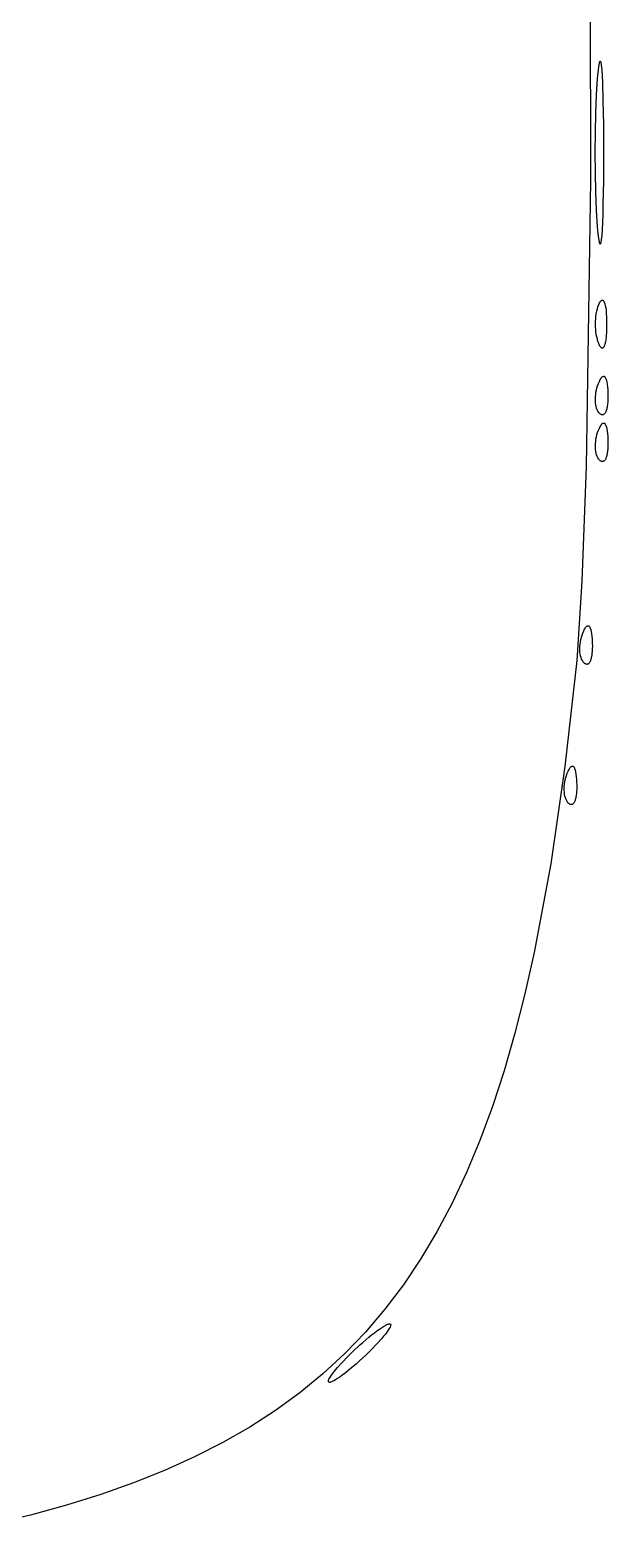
# Model space of a CAD drawing. Extents: x 70.3 to 133.4, y -81.7 to -32.
# Drawn here: x 74.418 to 74.712, y -66.376 to -65.611 of the extents above; entities that cross this region are included whole.
import ezdxf

# ---------------------------------------------------------------- set-up
doc = ezdxf.new("R2010")
doc.units = 0
doc.layers.add('BLACK', color=7, linetype='CONTINUOUS')

msp = doc.modelspace()

# ---------------------------------------------------------------- linework, layer by layer
at = {"layer": 'BLACK', "linetype": 'CONTINUOUS'}
for p, q in [((74.702538, -65.5439), (74.702924, -65.687585)), ((74.706511, -65.635733), (74.707108, -65.629698)), ((74.707108, -65.629698), (74.707392, -65.627958)), ((74.707392, -65.627958), (74.707665, -65.627044)), ((74.707665, -65.627044), (74.707797, -65.62689)), ((74.707797, -65.62689), (74.707925, -65.626936)), ((74.707925, -65.626936), (74.70817, -65.627615)), ((74.70817, -65.627615), (74.70861, -65.631256)), ((74.70861, -65.631256), (74.708974, -65.637814)), ((74.705974, -65.644076), (74.706511, -65.635733)), ((74.708974, -65.637814), (74.709249, -65.647133)), ((74.705591, -65.653348), (74.705974, -65.644076)), ((74.709249, -65.647133), (74.709423, -65.659058)), ((74.705361, -65.663237), (74.705591, -65.653348)), ((74.705284, -65.673436), (74.705361, -65.663237)), ((74.709423, -65.659058), (74.709484, -65.673436)), ((74.705361, -65.683635), (74.705284, -65.673436)), ((74.709484, -65.673436), (74.709423, -65.687814)), ((74.705591, -65.693525), (74.705361, -65.683635)), ((74.702924, -65.687585), (74.7006, -65.833277)), ((74.705974, -65.702796), (74.705591, -65.693525)), ((74.709423, -65.687814), (74.709249, -65.69974)), ((74.709249, -65.69974), (74.709123, -65.704735)), ((74.706511, -65.711139), (74.705974, -65.702796)), ((74.708974, -65.709059), (74.708803, -65.712692)), ((74.709123, -65.704735), (74.708974, -65.709059)), ((74.706814, -65.714589), (74.706511, -65.711139)), ((74.707108, -65.717174), (74.706814, -65.714589)), ((74.707392, -65.718914), (74.707108, -65.717174)), ((74.70861, -65.715616), (74.708399, -65.717811)), ((74.708803, -65.712692), (74.70861, -65.715616)), ((74.70753, -65.719473), (74.707392, -65.718914)), ((74.707665, -65.719829), (74.70753, -65.719473)), ((74.707797, -65.719982), (74.707665, -65.719829)), ((74.707861, -65.719984), (74.707797, -65.719982)), ((74.707925, -65.719937), (74.707861, -65.719984)), ((74.708049, -65.719694), (74.707925, -65.719937)), ((74.70817, -65.719258), (74.708049, -65.719694)), ((74.708399, -65.717811), (74.70817, -65.719258)), ((74.705672, -65.756748), (74.705853, -65.755462)), ((74.705853, -65.755462), (74.706085, -65.754217)), ((74.706085, -65.754217), (74.706369, -65.753022)), ((74.706369, -65.753022), (74.706704, -65.751889)), ((74.706704, -65.751889), (74.707091, -65.750827)), ((74.707091, -65.750827), (74.707499, -65.749919)), ((74.707499, -65.749919), (74.707896, -65.749239)), ((74.707896, -65.749239), (74.708089, -65.748982)), ((74.708089, -65.748982), (74.708278, -65.748781)), ((74.708278, -65.748781), (74.708464, -65.748634)), ((74.708464, -65.748634), (74.708646, -65.74854)), ((74.708646, -65.74854), (74.708823, -65.7485)), ((74.708823, -65.7485), (74.708996, -65.748512)), ((74.708996, -65.748512), (74.709163, -65.748575)), ((74.709163, -65.748575), (74.709326, -65.74869)), ((74.709326, -65.74869), (74.709483, -65.748856)), ((74.709483, -65.748856), (74.709634, -65.749071)), ((74.709634, -65.749071), (74.709919, -65.749649)), ((74.709919, -65.749649), (74.710178, -65.750418)), ((74.710178, -65.750418), (74.710409, -65.751374)), ((74.710409, -65.751374), (74.71061, -65.752512)), ((74.71061, -65.752512), (74.710779, -65.753827)), ((74.710779, -65.753827), (74.710914, -65.755313)), ((74.710914, -65.755313), (74.711013, -65.756965)), ((74.70544, -65.760749), (74.705466, -65.759402)), ((74.705466, -65.762096), (74.70544, -65.760749)), ((74.705466, -65.759402), (74.705543, -65.758065)), ((74.705543, -65.763433), (74.705466, -65.762096)), ((74.705543, -65.758065), (74.705672, -65.756748)), ((74.711013, -65.756965), (74.711074, -65.758779)), ((74.711074, -65.762719), (74.711049, -65.763646)), ((74.711074, -65.758779), (74.711095, -65.760749)), ((74.711095, -65.760749), (74.711074, -65.762719)), ((74.705672, -65.764749), (74.705543, -65.763433)), ((74.705853, -65.766035), (74.705672, -65.764749)), ((74.706085, -65.76728), (74.705853, -65.766035)), ((74.706369, -65.768475), (74.706085, -65.76728)), ((74.706704, -65.769608), (74.706369, -65.768475)), ((74.707091, -65.77067), (74.706704, -65.769608)), ((74.707297, -65.771153), (74.707091, -65.77067)), ((74.710297, -65.770624), (74.710178, -65.771079)), ((74.710409, -65.770123), (74.710297, -65.770624)), ((74.710513, -65.769577), (74.710409, -65.770123)), ((74.71061, -65.768985), (74.710513, -65.769577)), ((74.710699, -65.76835), (74.71061, -65.768985)), ((74.710779, -65.767671), (74.710699, -65.76835)), ((74.710851, -65.766949), (74.710779, -65.767671)), ((74.710914, -65.766185), (74.710851, -65.766949)), ((74.710968, -65.765379), (74.710914, -65.766185)), ((74.711013, -65.764533), (74.710968, -65.765379)), ((74.711049, -65.763646), (74.711013, -65.764533)), ((74.707499, -65.771578), (74.707297, -65.771153)), ((74.707699, -65.771947), (74.707499, -65.771578)), ((74.707896, -65.772259), (74.707699, -65.771947)), ((74.708089, -65.772515), (74.707896, -65.772259)), ((74.708278, -65.772717), (74.708089, -65.772515)), ((74.708464, -65.772864), (74.708278, -65.772717)), ((74.708556, -65.772917), (74.708464, -65.772864)), ((74.708646, -65.772957), (74.708556, -65.772917)), ((74.708735, -65.772984), (74.708646, -65.772957)), ((74.708823, -65.772998), (74.708735, -65.772984)), ((74.70891, -65.772998), (74.708823, -65.772998)), ((74.708996, -65.772986), (74.70891, -65.772998)), ((74.70908, -65.77296), (74.708996, -65.772986)), ((74.709163, -65.772922), (74.70908, -65.77296)), ((74.709245, -65.772871), (74.709163, -65.772922)), ((74.709326, -65.772807), (74.709245, -65.772871)), ((74.709483, -65.772642), (74.709326, -65.772807)), ((74.709634, -65.772427), (74.709483, -65.772642)), ((74.70978, -65.772162), (74.709634, -65.772427)), ((74.709919, -65.771849), (74.70978, -65.772162)), ((74.710052, -65.771488), (74.709919, -65.771849)), ((74.710178, -65.771079), (74.710052, -65.771488)), ((74.705906, -65.794316), (74.706187, -65.793201)), ((74.706187, -65.793201), (74.706526, -65.792097)), ((74.706526, -65.792097), (74.706926, -65.791011)), ((74.706926, -65.791011), (74.707393, -65.789919)), ((74.707393, -65.789919), (74.707844, -65.789019)), ((74.707844, -65.789019), (74.708276, -65.788309)), ((74.708276, -65.788309), (74.708486, -65.788025)), ((74.708486, -65.788025), (74.70869, -65.787788)), ((74.70869, -65.787788), (74.70889, -65.787598)), ((74.70889, -65.787598), (74.709084, -65.787455)), ((74.709084, -65.787455), (74.709273, -65.787358)), ((74.709273, -65.787358), (74.709456, -65.787307)), ((74.709456, -65.787307), (74.709634, -65.787303)), ((74.709634, -65.787303), (74.709805, -65.787345)), ((74.709805, -65.787345), (74.709971, -65.787433)), ((74.709971, -65.787433), (74.710131, -65.787566)), ((74.710131, -65.787566), (74.710284, -65.787746)), ((74.710284, -65.787746), (74.710431, -65.78797)), ((74.710431, -65.78797), (74.710571, -65.78824)), ((74.710571, -65.78824), (74.710704, -65.788556)), ((74.710704, -65.788556), (74.71095, -65.789321)), ((74.71095, -65.789321), (74.711167, -65.790265)), ((74.711167, -65.790265), (74.711354, -65.791387)), ((74.711354, -65.791387), (74.71151, -65.792686)), ((74.71151, -65.792686), (74.711632, -65.794159)), ((74.705377, -65.798726), (74.705421, -65.797647)), ((74.70539, -65.799777), (74.705377, -65.798726)), ((74.705462, -65.800791), (74.70539, -65.799777)), ((74.705421, -65.797647), (74.705524, -65.796547)), ((74.705591, -65.801762), (74.705462, -65.800791)), ((74.705524, -65.796547), (74.705686, -65.795434)), ((74.705686, -65.795434), (74.705906, -65.794316)), ((74.711586, -65.801335), (74.711517, -65.801912)), ((74.711644, -65.800731), (74.711586, -65.801335)), ((74.711632, -65.794159), (74.711721, -65.795806)), ((74.71169, -65.800101), (74.711644, -65.800731)), ((74.711726, -65.799445), (74.71169, -65.800101)), ((74.711721, -65.795806), (74.711747, -65.79658)), ((74.711749, -65.798764), (74.711726, -65.799445)), ((74.711747, -65.79658), (74.71176, -65.797331)), ((74.711761, -65.798059), (74.711749, -65.798764)), ((74.71176, -65.797331), (74.711761, -65.798059)), ((74.705777, -65.802681), (74.705591, -65.801762)), ((74.706019, -65.80354), (74.705777, -65.802681)), ((74.706319, -65.804332), (74.706019, -65.80354)), ((74.706674, -65.805048), (74.706319, -65.804332)), ((74.707085, -65.805681), (74.706674, -65.805048)), ((74.707312, -65.805965), (74.707085, -65.805681)), ((74.707552, -65.806224), (74.707312, -65.805965)), ((74.707797, -65.80645), (74.707552, -65.806224)), ((74.708038, -65.806634), (74.707797, -65.80645)), ((74.708273, -65.806776), (74.708038, -65.806634)), ((74.708503, -65.806877), (74.708273, -65.806776)), ((74.708727, -65.806938), (74.708503, -65.806877)), ((74.708837, -65.806953), (74.708727, -65.806938)), ((74.708946, -65.806959), (74.708837, -65.806953)), ((74.709053, -65.806955), (74.708946, -65.806959)), ((74.709159, -65.806941), (74.709053, -65.806955)), ((74.709262, -65.806918), (74.709159, -65.806941)), ((74.709365, -65.806886), (74.709262, -65.806918)), ((74.709564, -65.806792), (74.709365, -65.806886)), ((74.709757, -65.806662), (74.709564, -65.806792)), ((74.709943, -65.806495), (74.709757, -65.806662)), ((74.710121, -65.806293), (74.709943, -65.806495)), ((74.710292, -65.806056), (74.710121, -65.806293)), ((74.710455, -65.805785), (74.710292, -65.806056)), ((74.710609, -65.80548), (74.710455, -65.805785)), ((74.710755, -65.805142), (74.710609, -65.80548)), ((74.710892, -65.804772), (74.710755, -65.805142)), ((74.711021, -65.80437), (74.710892, -65.804772)), ((74.71114, -65.803938), (74.711021, -65.80437)), ((74.711249, -65.803475), (74.71114, -65.803938)), ((74.711349, -65.802983), (74.711249, -65.803475)), ((74.711438, -65.802461), (74.711349, -65.802983)), ((74.711517, -65.801912), (74.711438, -65.802461)), ((74.706186, -65.817014), (74.706526, -65.815909)), ((74.706526, -65.815909), (74.706926, -65.814823)), ((74.706925, -65.814823), (74.707393, -65.813732)), ((74.706926, -65.814823), (74.706925, -65.814823)), ((74.707393, -65.813732), (74.707843, -65.812832)), ((74.707843, -65.812832), (74.708276, -65.812122)), ((74.708276, -65.812122), (74.708486, -65.811838)), ((74.708486, -65.811838), (74.70869, -65.811601)), ((74.70869, -65.811601), (74.708889, -65.81141)), ((74.708889, -65.81141), (74.709084, -65.811267)), ((74.709084, -65.811267), (74.709272, -65.81117)), ((74.709272, -65.81117), (74.709456, -65.81112)), ((74.709456, -65.81112), (74.709633, -65.811115)), ((74.709633, -65.811115), (74.709805, -65.811157)), ((74.709805, -65.811157), (74.709971, -65.811245)), ((74.709971, -65.811245), (74.71013, -65.811379)), ((74.71013, -65.811379), (74.710284, -65.811558)), ((74.710284, -65.811558), (74.710431, -65.811783)), ((74.710431, -65.811783), (74.710571, -65.812053)), ((74.710571, -65.812053), (74.710704, -65.812368)), ((74.710704, -65.812368), (74.71095, -65.813134)), ((74.71095, -65.813134), (74.711167, -65.814078)), ((74.711167, -65.814078), (74.711354, -65.8152)), ((74.711354, -65.8152), (74.711509, -65.816498)), ((74.711509, -65.816498), (74.711632, -65.817971)), ((74.705377, -65.822539), (74.705421, -65.821459)), ((74.70539, -65.823589), (74.705377, -65.822539)), ((74.705462, -65.824604), (74.70539, -65.823589)), ((74.705421, -65.821459), (74.705524, -65.820359)), ((74.705524, -65.820359), (74.705686, -65.819247)), ((74.705686, -65.819247), (74.705906, -65.818129)), ((74.705906, -65.818129), (74.706186, -65.817014)), ((74.711644, -65.824543), (74.711586, -65.825147)), ((74.711632, -65.817971), (74.711721, -65.819619)), ((74.71169, -65.823913), (74.711644, -65.824543)), ((74.711725, -65.823257), (74.71169, -65.823913)), ((74.711721, -65.819619), (74.711747, -65.820392)), ((74.711749, -65.822577), (74.711725, -65.823257)), ((74.711747, -65.820392), (74.71176, -65.821144)), ((74.711761, -65.821872), (74.711749, -65.822577)), ((74.71176, -65.821144), (74.711761, -65.821872)), ((74.70559, -65.825575), (74.705462, -65.824604)), ((74.705776, -65.826493), (74.70559, -65.825575)), ((74.706019, -65.827353), (74.705776, -65.826493)), ((74.706319, -65.828144), (74.706019, -65.827353)), ((74.706674, -65.828861), (74.706319, -65.828144)), ((74.707085, -65.829494), (74.706674, -65.828861)), ((74.707312, -65.829777), (74.707085, -65.829494)), ((74.707552, -65.830037), (74.707312, -65.829777)), ((74.707797, -65.830263), (74.707552, -65.830037)), ((74.708037, -65.830446), (74.707797, -65.830263)), ((74.708273, -65.830588), (74.708037, -65.830446)), ((74.708503, -65.83069), (74.708273, -65.830588)), ((74.708727, -65.83075), (74.708503, -65.83069)), ((74.708837, -65.830766), (74.708727, -65.83075)), ((74.708946, -65.830772), (74.708837, -65.830766)), ((74.709053, -65.830768), (74.708946, -65.830772)), ((74.709158, -65.830754), (74.709053, -65.830768)), ((74.709262, -65.830731), (74.709158, -65.830754)), ((74.709365, -65.830698), (74.709262, -65.830731)), ((74.709564, -65.830605), (74.709365, -65.830698)), ((74.709757, -65.830474), (74.709564, -65.830605)), ((74.709943, -65.830308), (74.709757, -65.830474)), ((74.710121, -65.830106), (74.709943, -65.830308)), ((74.710292, -65.829869), (74.710121, -65.830106)), ((74.710454, -65.829597), (74.710292, -65.829869)), ((74.710609, -65.829292), (74.710454, -65.829597)), ((74.710755, -65.828954), (74.710609, -65.829292)), ((74.710892, -65.828584), (74.710755, -65.828954)), ((74.71102, -65.828183), (74.710892, -65.828584)), ((74.711139, -65.82775), (74.71102, -65.828183)), ((74.711249, -65.827287), (74.711139, -65.82775)), ((74.711348, -65.826795), (74.711249, -65.827287)), ((74.711438, -65.826274), (74.711348, -65.826795)), ((74.711517, -65.825724), (74.711438, -65.826274)), ((74.711586, -65.825147), (74.711517, -65.825724)), ((74.7006, -65.833277), (74.698524, -65.891574)), ((74.698524, -65.891574), (74.695893, -65.932011)), ((74.699455, -65.916919), (74.699906, -65.916019)), ((74.699906, -65.916019), (74.700339, -65.915309)), ((74.700339, -65.915309), (74.700548, -65.915025)), ((74.700548, -65.915025), (74.700753, -65.914788)), ((74.700753, -65.914788), (74.700952, -65.914598)), ((74.700952, -65.914598), (74.701146, -65.914454)), ((74.701146, -65.914454), (74.701335, -65.914358)), ((74.701335, -65.914358), (74.701519, -65.914307)), ((74.701519, -65.914307), (74.701696, -65.914303)), ((74.701696, -65.914303), (74.701868, -65.914345)), ((74.701868, -65.914345), (74.702034, -65.914433)), ((74.702034, -65.914433), (74.702193, -65.914566)), ((74.702193, -65.914566), (74.702347, -65.914745)), ((74.702347, -65.914745), (74.702493, -65.91497)), ((74.702493, -65.91497), (74.702634, -65.91524)), ((74.702634, -65.91524), (74.702767, -65.915556)), ((74.702767, -65.915556), (74.703013, -65.916321)), ((74.703013, -65.916321), (74.70323, -65.917265)), ((74.697484, -65.924646), (74.697587, -65.923547)), ((74.697587, -65.923547), (74.697748, -65.922434)), ((74.697748, -65.922434), (74.697969, -65.921316)), ((74.697969, -65.921316), (74.698249, -65.920201)), ((74.698249, -65.920201), (74.698589, -65.919096)), ((74.698589, -65.919096), (74.698989, -65.91801)), ((74.698988, -65.91801), (74.699455, -65.916919)), ((74.698989, -65.91801), (74.698988, -65.91801)), ((74.70323, -65.917265), (74.703417, -65.918387)), ((74.703417, -65.918387), (74.703572, -65.919686)), ((74.703572, -65.919686), (74.703695, -65.921159)), ((74.703695, -65.921159), (74.703784, -65.922806)), ((74.703784, -65.922806), (74.70381, -65.92358)), ((74.70381, -65.92358), (74.703823, -65.924331)), ((74.697439, -65.925726), (74.697484, -65.924646)), ((74.697453, -65.926777), (74.697439, -65.925726)), ((74.697524, -65.927791), (74.697453, -65.926777)), ((74.697653, -65.928762), (74.697524, -65.927791)), ((74.697839, -65.929681), (74.697653, -65.928762)), ((74.698082, -65.93054), (74.697839, -65.929681)), ((74.698381, -65.931332), (74.698082, -65.93054)), ((74.698737, -65.932048), (74.698381, -65.931332)), ((74.703083, -65.93137), (74.702955, -65.931772)), ((74.703202, -65.930938), (74.703083, -65.93137)), ((74.703312, -65.930475), (74.703202, -65.930938)), ((74.703411, -65.929983), (74.703312, -65.930475)), ((74.703501, -65.929461), (74.703411, -65.929983)), ((74.70358, -65.928912), (74.703501, -65.929461)), ((74.703649, -65.928335), (74.70358, -65.928912)), ((74.703706, -65.927731), (74.703649, -65.928335)), ((74.703753, -65.927101), (74.703706, -65.927731)), ((74.703788, -65.926445), (74.703753, -65.927101)), ((74.703812, -65.925764), (74.703788, -65.926445)), ((74.703823, -65.92506), (74.703812, -65.925764)), ((74.703823, -65.924331), (74.703823, -65.92506)), ((74.695893, -65.932011), (74.689852, -65.985999)), ((74.699148, -65.932681), (74.698737, -65.932048)), ((74.699375, -65.932965), (74.699148, -65.932681)), ((74.699615, -65.933224), (74.699375, -65.932965)), ((74.69986, -65.93345), (74.699615, -65.933224)), ((74.7001, -65.933634), (74.69986, -65.93345)), ((74.700335, -65.933776), (74.7001, -65.933634)), ((74.700565, -65.933877), (74.700335, -65.933776)), ((74.70079, -65.933938), (74.700565, -65.933877)), ((74.7009, -65.933953), (74.70079, -65.933938)), ((74.701009, -65.933959), (74.7009, -65.933953)), ((74.701116, -65.933955), (74.701009, -65.933959)), ((74.701221, -65.933942), (74.701116, -65.933955)), ((74.701325, -65.933918), (74.701221, -65.933942)), ((74.701427, -65.933886), (74.701325, -65.933918)), ((74.701627, -65.933792), (74.701427, -65.933886)), ((74.70182, -65.933662), (74.701627, -65.933792)), ((74.702006, -65.933495), (74.70182, -65.933662)), ((74.702184, -65.933293), (74.702006, -65.933495)), ((74.702354, -65.933056), (74.702184, -65.933293)), ((74.702517, -65.932785), (74.702354, -65.933056)), ((74.702672, -65.93248), (74.702517, -65.932785)), ((74.702818, -65.932142), (74.702672, -65.93248)), ((74.702955, -65.931772), (74.702818, -65.932142)), ((74.689852, -65.985999), (74.682693, -66.035486)), ((74.689811, -65.993871), (74.690031, -65.992754)), ((74.690031, -65.992754), (74.690311, -65.991639)), ((74.690311, -65.991639), (74.690651, -65.990534)), ((74.690651, -65.990534), (74.691051, -65.989448)), ((74.69105, -65.989448), (74.691518, -65.988357)), ((74.691051, -65.989448), (74.69105, -65.989448)), ((74.691518, -65.988357), (74.691968, -65.987457)), ((74.691968, -65.987457), (74.692401, -65.986747)), ((74.692401, -65.986747), (74.692611, -65.986463)), ((74.692611, -65.986463), (74.692815, -65.986226)), ((74.692815, -65.986226), (74.693014, -65.986035)), ((74.693014, -65.986035), (74.693209, -65.985892)), ((74.693209, -65.985892), (74.693397, -65.985795)), ((74.693397, -65.985795), (74.693581, -65.985745)), ((74.693581, -65.985745), (74.693758, -65.98574)), ((74.693758, -65.98574), (74.69393, -65.985782)), ((74.69393, -65.985782), (74.694096, -65.98587)), ((74.694096, -65.98587), (74.694255, -65.986004)), ((74.694255, -65.986004), (74.694409, -65.986183)), ((74.694409, -65.986183), (74.694556, -65.986408)), ((74.694556, -65.986408), (74.694696, -65.986678)), ((74.694696, -65.986678), (74.694829, -65.986993)), ((74.694829, -65.986993), (74.695075, -65.987758)), ((74.695075, -65.987758), (74.695292, -65.988703)), ((74.695292, -65.988703), (74.695479, -65.989825)), ((74.695479, -65.989825), (74.695634, -65.991123)), ((74.695634, -65.991123), (74.695757, -65.992596)), ((74.695757, -65.992596), (74.695846, -65.994244)), ((74.689502, -65.997163), (74.689546, -65.996084)), ((74.689515, -65.998214), (74.689502, -65.997163)), ((74.689587, -65.999229), (74.689515, -65.998214)), ((74.689546, -65.996084), (74.689649, -65.994984)), ((74.689715, -66.0002), (74.689587, -65.999229)), ((74.689649, -65.994984), (74.689811, -65.993871)), ((74.689901, -66.001118), (74.689715, -66.0002)), ((74.695642, -66.000349), (74.695563, -66.000899)), ((74.695711, -65.999772), (74.695642, -66.000349)), ((74.695769, -65.999168), (74.695711, -65.999772)), ((74.695815, -65.998538), (74.695769, -65.999168)), ((74.69585, -65.997882), (74.695815, -65.998538)), ((74.695846, -65.994244), (74.695872, -65.995017)), ((74.695874, -65.997202), (74.69585, -65.997882)), ((74.695872, -65.995017), (74.695885, -65.995768)), ((74.695886, -65.996497), (74.695874, -65.997202)), ((74.695885, -65.995768), (74.695886, -65.996497)), ((74.690144, -66.001977), (74.689901, -66.001118)), ((74.690444, -66.002769), (74.690144, -66.001977)), ((74.690799, -66.003486), (74.690444, -66.002769)), ((74.69121, -66.004119), (74.690799, -66.003486)), ((74.691437, -66.004402), (74.69121, -66.004119)), ((74.691677, -66.004662), (74.691437, -66.004402)), ((74.691922, -66.004888), (74.691677, -66.004662)), ((74.692162, -66.005071), (74.691922, -66.004888)), ((74.692398, -66.005213), (74.692162, -66.005071)), ((74.692628, -66.005315), (74.692398, -66.005213)), ((74.692852, -66.005375), (74.692628, -66.005315)), ((74.692962, -66.005391), (74.692852, -66.005375)), ((74.693071, -66.005397), (74.692962, -66.005391)), ((74.693178, -66.005393), (74.693071, -66.005397)), ((74.693283, -66.005379), (74.693178, -66.005393)), ((74.693387, -66.005356), (74.693283, -66.005379)), ((74.69349, -66.005323), (74.693387, -66.005356)), ((74.693689, -66.00523), (74.69349, -66.005323)), ((74.693882, -66.005099), (74.693689, -66.00523)), ((74.694068, -66.004933), (74.693882, -66.005099)), ((74.694246, -66.004731), (74.694068, -66.004933)), ((74.694417, -66.004493), (74.694246, -66.004731)), ((74.694579, -66.004222), (74.694417, -66.004493)), ((74.694734, -66.003917), (74.694579, -66.004222)), ((74.69488, -66.003579), (74.694734, -66.003917)), ((74.695017, -66.003209), (74.69488, -66.003579)), ((74.695145, -66.002808), (74.695017, -66.003209)), ((74.695264, -66.002375), (74.695145, -66.002808)), ((74.695374, -66.001912), (74.695264, -66.002375)), ((74.695473, -66.00142), (74.695374, -66.001912)), ((74.695563, -66.000899), (74.695473, -66.00142)), ((74.682693, -66.035486), (74.674261, -66.080686)), ((74.674261, -66.080686), (74.669519, -66.101747)), ((74.669519, -66.101747), (74.664402, -66.121816)), ((74.664402, -66.121816), (74.658891, -66.140922)), ((74.658891, -66.140922), (74.652964, -66.15909)), ((74.652964, -66.15909), (74.646605, -66.176349)), ((74.646605, -66.176349), (74.639793, -66.192724)), ((74.639793, -66.192724), (74.63251, -66.208243)), ((74.63251, -66.208243), (74.624735, -66.222933)), ((74.624735, -66.222933), (74.616451, -66.23682)), ((74.616451, -66.23682), (74.607637, -66.249931)), ((74.607637, -66.249931), (74.598275, -66.262294)), ((74.598275, -66.262294), (74.588345, -66.273934)), ((74.588345, -66.273934), (74.577828, -66.28488)), ((74.590055, -66.276574), (74.591512, -66.27539)), ((74.591512, -66.27539), (74.592899, -66.274302)), ((74.592899, -66.274302), (74.594208, -66.273317)), ((74.594208, -66.273317), (74.595431, -66.272439)), ((74.595431, -66.272439), (74.59656, -66.271674)), ((74.59656, -66.271674), (74.597586, -66.271027)), ((74.597586, -66.271027), (74.598502, -66.270504)), ((74.598502, -66.274934), (74.597586, -66.276069)), ((74.598502, -66.270504), (74.598916, -66.27029)), ((74.5993, -66.273885), (74.598502, -66.274934)), ((74.598916, -66.27029), (74.5993, -66.27011)), ((74.5993, -66.27011), (74.599652, -66.269962)), ((74.599971, -66.272932), (74.5993, -66.273885)), ((74.599652, -66.269962), (74.599971, -66.269849)), ((74.599971, -66.269849), (74.600256, -66.269771)), ((74.600506, -66.272082), (74.599971, -66.272932)), ((74.600256, -66.269771), (74.600506, -66.269729)), ((74.600506, -66.269729), (74.600721, -66.269722)), ((74.600899, -66.271347), (74.600506, -66.272082)), ((74.600721, -66.269722), (74.600899, -66.269753)), ((74.600899, -66.269753), (74.601039, -66.269821)), ((74.601141, -66.270736), (74.600899, -66.271347)), ((74.601039, -66.269821), (74.601141, -66.269927)), ((74.601141, -66.269927), (74.601202, -66.270072)), ((74.601202, -66.270479), (74.601141, -66.270736)), ((74.601202, -66.270072), (74.601223, -66.270257)), ((74.601223, -66.270257), (74.601202, -66.270479)), ((74.579184, -66.286546), (74.582159, -66.283622)), ((74.582159, -66.283622), (74.585348, -66.280655)), ((74.585348, -66.280655), (74.586965, -66.279212)), ((74.586965, -66.279212), (74.588537, -66.27785)), ((74.588537, -66.27785), (74.590055, -66.276574)), ((74.591512, -66.282701), (74.588537, -66.285626)), ((74.594208, -66.279894), (74.591512, -66.282701)), ((74.59656, -66.27728), (74.594208, -66.279894)), ((74.597586, -66.276069), (74.59656, -66.27728)), ((74.577828, -66.28488), (74.566705, -66.295158)), ((74.574136, -66.291967), (74.576488, -66.289353)), ((74.576488, -66.289353), (74.579184, -66.286546)), ((74.583731, -66.290035), (74.582159, -66.291397)), ((74.585348, -66.288592), (74.583731, -66.290035)), ((74.588537, -66.285626), (74.585348, -66.288592)), ((74.566705, -66.295158), (74.554957, -66.304795)), ((74.569473, -66.298991), (74.569494, -66.298768)), ((74.569494, -66.298768), (74.569556, -66.298512)), ((74.569556, -66.298512), (74.569797, -66.2979)), ((74.569797, -66.2979), (74.57019, -66.297165)), ((74.57019, -66.297165), (74.570726, -66.296316)), ((74.570726, -66.296316), (74.571396, -66.295362)), ((74.571396, -66.295362), (74.572194, -66.294313)), ((74.572194, -66.298743), (74.57178, -66.298957)), ((74.572194, -66.294313), (74.57311, -66.293178)), ((74.57311, -66.29822), (74.572194, -66.298743)), ((74.57311, -66.293178), (74.574136, -66.291967)), ((74.574136, -66.297573), (74.57311, -66.29822)), ((74.575265, -66.296808), (74.574136, -66.297573)), ((74.576488, -66.29593), (74.575265, -66.296808)), ((74.577797, -66.294945), (74.576488, -66.29593)), ((74.579184, -66.293858), (74.577797, -66.294945)), ((74.580641, -66.292673), (74.579184, -66.293858)), ((74.582159, -66.291397), (74.580641, -66.292673)), ((74.554957, -66.304795), (74.542564, -66.313817)), ((74.569494, -66.299175), (74.569473, -66.298991)), ((74.569556, -66.29932), (74.569494, -66.299175)), ((74.569657, -66.299427), (74.569556, -66.29932)), ((74.569797, -66.299495), (74.569657, -66.299427)), ((74.569975, -66.299525), (74.569797, -66.299495)), ((74.57019, -66.299519), (74.569975, -66.299525)), ((74.570441, -66.299476), (74.57019, -66.299519)), ((74.570726, -66.299398), (74.570441, -66.299476)), ((74.571045, -66.299285), (74.570726, -66.299398)), ((74.571396, -66.299138), (74.571045, -66.299285)), ((74.57178, -66.298957), (74.571396, -66.299138)), ((74.542564, -66.313817), (74.529508, -66.322252)), ((74.529508, -66.322252), (74.515769, -66.330127)), ((74.515769, -66.330127), (74.501328, -66.337468)), ((74.486166, -66.344303), (74.470264, -66.350658)), ((74.501328, -66.337468), (74.486166, -66.344303)), ((74.470264, -66.350658), (74.453602, -66.35656)), ((74.453602, -66.35656), (74.436161, -66.362036)), ((74.417922, -66.367113), (74.378973, -66.376177)), ((74.436161, -66.362036), (74.417922, -66.367113))]:
    msp.add_line(p, q, dxfattribs=at)

doc.saveas('drawing.dxf')
